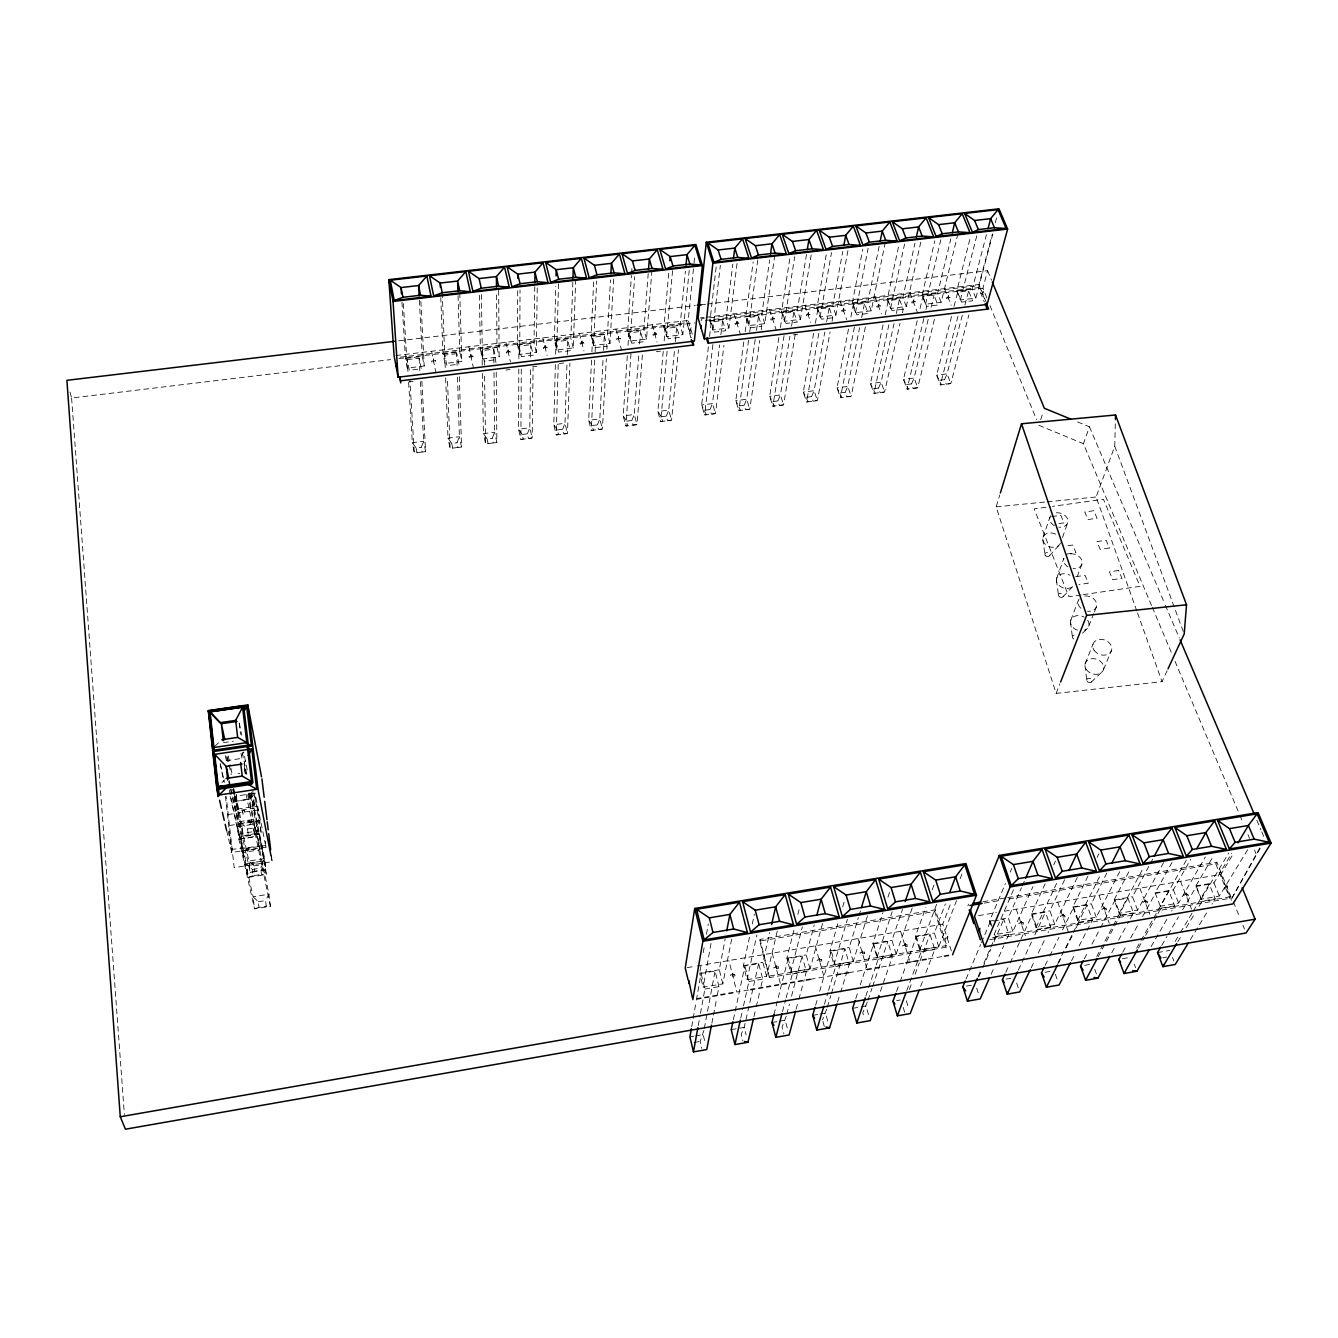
<?xml version="1.0" encoding="UTF-8"?>
<svg xmlns="http://www.w3.org/2000/svg" width="1338" height="1338" viewBox="0 0 1338 1338"><rect width="100%" height="100%" fill="white"/><g stroke="black" fill="none" stroke-linecap="round" stroke-linejoin="round"><path stroke-width="0.75" stroke-dasharray="5 3.75" d="M537.24 287.954L536.304 352.412L519.713 354.419L517.505 344.97L517.706 288.707M518.809 368.987L518.542 429.197L520.867 439.433L523.275 439.165L522.188 434.449L518.542 429.197L529.815 427.759L530.5 367.565M518.86 358.617L518.91 346.157L530.751 344.719L533.243 355.172L521.368 356.61L518.91 346.157M519.713 354.419L520.03 289.961M521.285 369.037L520.867 439.433L532.173 437.994L533.093 367.582M530.617 357.179L530.751 344.719M536.304 352.412L534.029 342.98L534.782 286.733M545.084 347.345L545.118 345.355L545.335 348.398M1136.798 610.931L1096.123 496.983L1114.755 446.256L1115.407 419.145M575.725 279.341L573.249 347.947L556.742 349.937L554.417 340.521L555.772 286.365M555.354 364.521L553.798 424.715L556.24 434.917L558.531 434.649L557.394 429.966L553.798 424.715L565.004 423.293L566.978 363.1M555.638 354.135L555.956 341.692L567.73 340.27L570.356 350.656L558.531 352.095L555.956 341.692M556.742 349.937L558.515 283.405M558.197 364.521L556.24 434.917L567.479 433.479L569.921 363.083M567.245 354.804L567.73 340.27M573.249 347.947L570.858 338.547L572.815 282.301M581.863 342.896L581.946 340.906L582.13 343.95M613.69 279.073L609.977 343.481L593.57 345.472L591.128 336.106L593.637 281.967M591.53 360.106L588.67 420.299L591.245 430.451L593.42 430.2L592.232 425.534L588.67 420.299L599.825 418.878L603.087 358.684M591.914 351.794L592.6 337.276L604.324 335.855L607.067 346.208L606.833 350.339M593.57 345.472L596.681 281.047M594.708 360.056L591.245 430.451L602.418 429.013L606.365 358.634M595.109 351.777L595.31 347.629L592.6 337.276M603.522 350.389L604.324 335.855M609.977 343.481L607.469 334.132L610.496 279.993M618.424 338.481L618.541 336.49L618.708 339.518M651.907 270.51L646.505 339.066L630.198 341.039L627.622 331.707L631.419 275.494M631.569 273.42L631.988 267.182M627.321 355.724L623.207 415.917L625.883 426.019L627.957 425.785L626.719 421.136L623.207 415.917L634.296 414.496L638.811 354.319M628.024 345.355L628.877 332.894L640.517 331.49L643.394 341.792L631.703 343.214L628.877 332.894M630.198 341.039L634.664 276.632M630.984 353.567L625.883 426.019L637.005 424.598L642.441 354.219M639.581 343.95L640.517 331.49M646.505 339.066L643.896 329.75L648.211 273.554M654.784 334.082L654.951 332.092L655.068 335.119M689.237 270.276L682.832 334.651L666.608 336.624L663.932 327.325L668.716 273.236M663.23 351.342L657.861 411.519L660.654 421.587L662.578 421.37L661.29 416.737L657.861 411.519L668.749 410.13L674.519 349.954M664.15 340.956L665.254 328.512L676.694 327.124L679.704 337.393L668.231 338.782L665.254 328.512M666.608 336.624L672.613 270.159M667.093 351.208L660.654 421.587L671.576 420.182L678.483 349.803M675.305 341.658L676.694 327.124M682.832 334.651L680.105 325.385L685.374 271.296M690.759 337.745L686.528 320.635L691.545 337.494M692.281 334.199L688.184 320.434L693.837 265.041M694.037 262.984L694.874 254.772M701.212 320.969L701.447 318.829L707.668 318.093M737.054 263.469L728.909 328.027L712.803 329.984L709.993 320.752L716.248 266.162M708.371 346.843L701.664 404.962L704.608 414.981L706.397 414.78L701.664 404.962L712.485 403.591L719.643 344.87M709.575 336.457L711.247 321.923L722.604 320.551L725.765 330.754L714.375 332.142L711.247 321.923M712.803 329.984L720.362 265.409M712.903 344.568L704.608 414.981L715.462 413.593L723.958 345.254M720.881 334.734L722.604 320.551M728.909 328.027L726.049 318.812L732.789 264.238M736.82 323.127L737.071 321.137L737.138 324.147M774.819 255.123L764.784 323.679L748.762 325.619L745.835 316.437L753.194 261.863M743.777 341.909L735.8 400.631L738.844 410.615L740.566 410.432L735.8 400.631L746.704 399.259L755.334 338.514M745.149 331.791L747.072 317.608L758.512 316.236L761.79 326.388L761.205 330.419M748.762 325.619L758.178 257.047M748.594 340.203L738.844 410.615L749.782 409.211L759.733 340.521M749.748 331.924L750.317 327.777L747.072 317.608M756.488 330.402L758.512 316.236M764.784 323.679L761.807 314.514L769.651 259.957M772.528 318.812L772.812 316.822L772.862 319.832M811.196 254.856L800.442 319.364L784.52 321.287L781.476 312.139L789.938 257.598M778.85 337.628L769.685 396.332L772.846 406.267L774.434 406.1L769.685 396.332L780.405 394.978L789.922 336.273M780.422 327.492L782.63 313.326L793.852 311.971L797.264 322.09L785.991 323.445L782.63 313.326M784.52 321.287L794.688 256.779M784.068 335.57L772.846 406.267L783.583 404.896L795.257 334.199M791.561 326.138L793.852 311.971M800.442 319.364L797.348 310.232L806.63 253.685M808.018 314.514L808.369 312.54L808.369 315.534M700.042 971.054L701.112 964.915M703.253 952.639L704.674 944.444M706.464 934.208L708.254 923.989M847.941 250.591L835.916 315.066L820.077 316.989L816.933 307.874L826.466 253.35M691.713 1026.681L692.8 1020.526M693.151 1018.486L696.028 1002.095M696.396 1000.055L701.062 973.428L715.094 971.037L718.974 986.641L717.001 996.777M813.621 333.363L803.302 392.084L806.563 401.969L808.085 401.801L803.302 392.084L814.089 390.713L824.777 332.008M815.394 323.244L817.886 309.078L829.192 307.723L832.704 317.775L831.968 321.822M820.077 316.989L831.534 252.497M818.839 333.296L806.563 401.969L817.384 400.58L830.095 331.924M731.652 939.159L722.821 983.865L703.152 987.243L711.164 942.621M698.252 1025.544L700.109 1015.408M700.476 1013.384L704.892 989.066L701.062 973.428M826.616 321.889L829.192 307.723M835.916 315.066L832.721 305.967L842.739 251.46M703.905 1030.494L700.142 1041.416L701.781 1048.306M704.29 1028.437L715.094 971.037M843.341 310.249L843.709 308.275L843.693 311.269M722.821 983.865L719.292 969.749L725.179 939.008M711.866 1023.169L713.054 1017.081M713.455 1015.04L716.616 998.817M885.321 242.312L871.189 310.801L855.434 312.707L852.172 303.626L862.793 249.136M848.509 329.098L837.036 387.803L840.415 397.637L841.819 397.503L837.036 387.803L847.757 386.431L859.598 327.743M850.884 316.955L853.259 304.813L864.499 303.458L868.145 313.477L856.855 314.848L853.259 304.813M855.434 312.707L868.161 248.232M854.447 326.974L840.415 397.637L851.169 396.265L865.653 325.602M861.639 317.624L864.499 303.458M871.189 310.801L867.877 301.736L879.367 245.239M732.455 974.633L732.756 973.094L732.839 976.205M878.447 306.017L878.865 304.027L878.815 307.021M777.294 931.114L766.59 976.339L747.056 979.7L743.426 965.635L749.765 935.931M752.291 924.056L754.398 914.155M920.812 242.111L906.261 306.553L890.59 308.442L887.228 299.411L898.902 244.938M733.358 1019.707L744.881 965.936L758.646 963.594L762.727 979.098L760.419 988.966M883.047 324.883L870.436 383.571L873.915 393.372L875.219 393.238L870.436 383.571L881.106 382.216L894.068 323.528M885.221 314.764L888.265 300.598L899.437 299.244L903.2 309.229L902.297 313.276M890.59 308.442L904.588 244.001M888.9 324.733L873.915 393.372L884.619 392.001L900.022 323.361M747.056 979.7L756.873 934.911M896.309 313.41L899.437 299.244M740.784 1018.118L743.042 1007.932M743.493 1005.908L748.895 981.49L744.881 965.936M906.261 306.553L902.849 297.521L914.991 243.064M759.75 941.066L760.118 939.393L935.362 909.773L946.769 945.531L946.117 947.204L769.4 977.61L759.75 941.066L934.727 911.479L935.362 909.773M758.646 963.594L744.196 1027.383L741.202 1034.19L742.941 1041.031M913.369 301.786L913.821 299.812L913.754 302.806M766.59 976.339L762.894 962.306L769.735 932.553M957.924 233.899L941.149 302.321L925.562 304.211L922.099 295.213L934.81 240.773M753.963 1016.596L755.803 1008.701M756.254 1006.728L759.951 990.94M917.216 320.702L903.485 379.373L907.064 389.141L908.285 389.024L903.485 379.373L914.105 378.018L928.187 319.364M920.059 308.56L922.902 296.417L934.024 295.079L937.888 305.014L926.732 306.369L925.779 310.416M925.562 304.211L940.815 239.803M923.856 318.494L907.064 389.141L917.717 387.769L934.944 317.139M769.4 977.61L760.118 939.393M931.114 307.222L934.024 295.079M941.149 302.321L937.637 293.34L950.816 238.9M775.973 967.173L776.341 965.635L776.391 968.745M948.107 297.588L948.592 295.614L948.491 298.591M822.536 923.488L810.059 968.863L790.658 972.191L786.861 958.209L794.354 928.405M797.849 914.506L799.355 908.552M773.983 1014.505L788.115 958.56L802.131 956.152L806.379 971.589L803.686 981.49M992.863 233.749L975.837 298.123L960.35 299.996L956.77 291.032L970.518 236.625M951.519 316.504L936.667 375.158L940.346 384.892L941.434 384.792L936.667 375.158L947.087 373.837L962.29 315.183M954.078 306.385L957.657 292.236L968.595 290.915L972.575 300.816L961.604 302.137L957.657 292.236M960.35 299.996L976.824 235.605M957.975 316.27L940.346 384.892L950.816 383.554L968.863 314.948M790.658 972.191L802.348 926.9M964.915 305.081L968.595 290.915M782.529 1011.612L785.623 999.737M786.142 997.763L790.256 981.925M790.758 979.951L792.313 974.014L788.115 958.56M975.837 298.123L972.224 289.175L986.424 234.769M986.457 302.773L978.998 284.476L992.16 234.685M995.305 222.744L996.894 216.756M786.242 1016.178L782.094 1026.982L783.884 1033.806M786.777 1014.187L789.42 1004.169M791.544 996.174L802.131 956.152M986.859 297.922L982.912 288.272L987.611 270.694L707.668 304.027M810.059 968.863L806.195 954.897L814.206 925.06M796.127 1009.237L798.284 1001.309M798.819 999.319L803.151 983.48M819.207 959.764L819.642 958.225L819.642 961.32M867.476 915.928L853.243 961.437L833.959 964.748L830.012 950.833L838.642 920.945M842.672 906.997L844.395 901.026M815.611 1005.323L817.351 999.302M819.676 991.291L831.316 951.167L844.897 948.859L849.329 964.196L840.699 992.027M833.959 964.748L847.422 919.306M824.442 1004.286L827.988 992.361M828.59 990.371L835.681 966.538L831.316 951.167M826.683 1009.203L822.485 1019.874M827.269 1007.263L830.798 995.572M831.383 993.632L844.897 948.859M853.243 961.437L849.212 947.555L858.36 917.634M858.963 915.627L860.786 909.639M1167.154 670.656L1162.053 681.661L1056.15 693.402L996.141 506.851L999.77 494.993M837.605 1001.978L840.08 994.017M862.157 952.405L862.642 950.866L862.609 953.961M1040.696 419.63L1043.138 412.071M912.215 908.05L896.125 954.061L876.992 957.356L872.878 943.507L882.929 912.633M887.947 897.196L889.837 891.409M855.802 998.583L857.708 992.729M860.25 984.919L873.63 943.942L887.796 941.517L892.396 956.787L879.635 993.549M876.992 957.356L892.178 911.763M865.87 995.957L875.587 966.973M876.223 965.033L878.163 959.229L873.63 943.942M867.308 1002.078L862.776 1012.782L864.231 1017.833M867.961 1000.138L871.941 988.414M872.593 986.457L877.879 970.819M878.548 968.879L887.796 941.517M896.125 954.061L891.944 940.263L902.514 909.338M1043.055 537.291L1049.945 517.154M904.806 945.096L905.358 943.541L905.274 946.635M1151.516 605.462L1083.429 443.714L1089.45 426.805L1076.287 421.403M1062.489 537.458L1067.674 522.84M1056.736 578.183L1063.894 558.314A9.45 7.242 17.5 0 0 1068.36 567.128M956.536 900.591L938.741 946.735L919.724 949.997L915.443 936.249L925.946 907.214M932.235 889.787L934.325 883.983M896.544 991.458L899.387 983.631M900.106 981.674L905.776 966.003M906.478 964.046L916.413 936.633L929.977 934.309L934.76 949.495L925.829 972.793M919.724 949.997L936.751 903.919M906.729 990.622L918.253 959.597M918.972 957.657L921.146 951.836L916.413 936.633M909.372 989.484L912.215 981.875M915.058 974.265L919.323 962.858M920.026 960.952L929.977 934.309M1077.174 576.762L1081.89 564.134M938.741 946.735L934.392 933.004L945.364 903.936M951.351 950.9L942.788 924.14L950.749 903.301M960.149 878.681L962.323 872.995M1070.785 620.213L1078.244 600.628M920.628 986.39L922.852 980.553M421.871 381.196L425.635 451.592L422.206 452.06L421.286 447.293L423.628 441.239L420.366 381.029M1056.15 693.402L1059.88 683.885M496.231 372.098L496.866 442.493L493.254 442.995L492.233 438.262L494.608 432.224L493.99 372.031M459.335 376.614L461.526 447.009L457.964 447.494L456.994 442.761L459.386 436.706L457.462 376.496M1088.781 626.151L1093.698 613.707M1094.4 611.934L1096.508 606.616M967.909 905.859L968.578 904.154M527.373 433.796L529.815 427.759L532.173 437.994L528.46 438.496L527.373 433.796L522.188 434.449M1085.235 663.447L1092.995 644.18M562.545 429.314L565.004 423.293L567.479 433.479L563.683 433.997L562.545 429.314L557.394 429.966M597.367 424.882L599.825 418.878L602.418 429.013L598.554 429.548L597.367 424.882L592.232 425.534M666.307 416.101L668.749 410.13L671.576 420.182L667.595 420.734L666.307 416.101L661.29 416.737M631.82 420.483L634.296 414.496L637.005 424.598L633.058 425.133L631.82 420.483L626.719 421.136M710.026 409.545L712.485 403.591L715.462 413.593L711.381 414.144L710.026 409.545L705.042 410.181M1103.515 669.518L1111.543 650.301M777.896 400.915L780.405 394.978L783.583 404.896L779.368 405.464L777.896 400.915L772.979 401.534M990.822 925.06L989.535 921.163L1005.44 883.448M1010.207 872.142L1011.796 868.362M744.179 405.197L746.704 399.259L749.782 409.211L745.601 409.779L744.179 405.197L739.161 405.832M966.053 979.048L980.637 944.561M981.456 942.654L990.371 921.564L1003.784 919.29L1008.852 934.309L1004.637 943.808M811.547 396.633L814.089 390.713L817.384 400.58L813.052 401.166L811.547 396.633L806.58 397.252M1013.435 889.887L994.067 934.777L1012.883 931.549L1032.953 886.592M845.198 392.335L847.757 386.431L851.169 396.265L846.77 396.868L845.198 392.335L840.264 392.971M978.128 976.506L980.587 970.803M983.882 963.209L995.388 936.633L993.515 930.98M978.73 977.041L981.958 969.598M982.761 967.725L990.839 949.094M994.084 941.634L1003.784 919.29M878.531 388.104L881.106 382.216L884.619 392.001L880.136 392.603L878.531 388.104L873.614 388.722M944.528 379.708L947.087 373.837L950.816 383.554L946.234 384.173L944.528 379.708L939.728 380.31M1012.883 931.549L1008.267 917.968L1021.463 887.763M1022.299 885.873L1024.774 880.203M911.513 383.906L914.105 378.018L917.717 387.769L913.168 388.388L911.513 383.906L906.629 384.524M991.14 974.231L994.519 966.621M995.355 964.715L1003.801 945.715M1020.927 922.785L1021.63 921.213L1021.446 924.29M1077.291 877.41L1054.712 924.374L1036.03 927.569L1031.33 914.021L1045.129 883.782M1053.759 864.866L1055.481 861.087M1005.825 972.308L1009.237 964.832M1010.09 962.975L1032.267 914.423L1045.43 912.182L1050.681 927.117L1048.022 932.686M1036.03 927.569L1057.873 880.672M1018.335 970.117L1031.447 942.086M1034.859 934.944L1045.43 912.182M1054.712 924.374L1049.945 910.844L1064.613 879.702M1031.18 967.876L1034.726 960.467M1038.271 953.057L1044.476 940.096M1062.539 915.66L1063.309 914.071L1063.074 917.166M1119.722 871.657L1096.274 917.232L1077.726 920.41L1072.875 906.947L1088.129 875.754M1097.11 857.407L1098.916 853.728M1045.145 965.434L1048.808 957.941M1049.728 956.068L1058.91 937.336M1062.589 929.843L1073.594 907.365L1087.008 905.073L1092.427 919.942L1079.097 945.966M1077.726 920.41L1100.455 874.901M1057.789 963.41L1072.407 934.242M1073.31 932.419L1087.008 905.073M1058.492 963.092L1062.221 955.667M1065.934 948.241L1072.457 935.262M1076.17 927.836L1078.963 922.267L1073.594 907.365M1096.274 917.232L1091.356 903.786L1107.095 872.56M1071.487 960.835L1075.284 953.392M1103.883 908.586L1104.703 906.997L1104.435 910.074M245.74 760.452L244.001 763.764L246.075 773.966M1163.575 862.609L1137.568 910.141L1119.137 913.302L1114.136 899.905L1129.506 870.469M1084.349 958.761L1088.179 951.452M1091.992 944.143L1099.635 929.542M1100.589 927.719L1114.922 900.323L1127.901 898.099L1133.487 912.884L1127.549 923.755M259.204 834.143L266.262 874.534L261.462 874.433L260.709 868.094L264.589 860.769L259.204 834.143L240.572 837.003L242.178 851.001L247.965 877.41L266.262 874.534L264.589 860.769L246.359 863.612L240.572 837.003M254.32 824.108L255.826 836.685L270.427 906.311L266.262 906.144L265.593 900.574L268.955 894.219L254.32 824.108L237.478 826.7L238.917 839.294L254.521 908.87L270.427 906.311L268.955 894.219L253.099 896.744L237.478 826.7M1119.137 913.302L1143.438 867.66M1096.708 956.603L1112.313 927.351M1113.283 925.528L1127.901 898.099M1098.18 956.77L1120.441 915.125L1114.922 900.323M1137.568 910.141L1132.5 896.761L1149.309 865.452M1150.295 863.612L1153.256 858.093M250.591 793.016L266.011 869.951L250.256 872.443L234.585 801.479L233.23 789.604L248.918 861.003L264.623 858.544L266.011 869.951L261.913 869.984L261.278 864.733L264.623 858.544L251.143 793.217M254.27 793.35L261.245 833.306L256.562 833.507L255.842 827.62L259.689 820.529L254.27 793.35L235.873 796.11L237.361 809.105L243.182 836.083L261.245 833.306L259.689 820.529L241.693 823.271L235.873 796.11M1111.761 952.756L1114.721 947.321M1118.668 940.079L1126.563 925.578M1260.145 848.376L1231.88 898.183L1239.774 917.5M1231.88 898.183L1260.062 847.456M1144.96 901.544L1145.83 899.956L1145.529 903.05M1157.989 913.586L1161.066 908.151L1155.129 892.898L1172.958 860.735M1122.766 952.221L1126.713 945.096M1130.677 937.971L1138.571 923.705M1142.535 916.58L1155.38 893.416L1168.944 891.091L1174.68 905.809L1171.62 911.111M1186.338 860.117L1160.28 906.227L1178.577 903.083L1205.337 856.922M1136.664 948.19L1152.804 919.641M1153.808 917.851L1168.944 891.091M1138.421 948.09L1144.609 937.202M1145.629 935.379L1156.952 915.409M1155.129 892.898L1173.376 889.787L1190.653 859.381M1151.182 946.484L1167.522 918.186M1185.752 894.57L1186.689 892.981L1186.338 896.059M1247.618 849.797L1219.336 896.092L1201.139 899.22L1195.854 885.957L1213.7 855.5M1161.735 945.414L1166.97 936.466M1168.024 934.677L1178.51 916.814M1182.708 909.656L1196.323 886.425L1209.301 884.201L1215.205 898.835L1211.96 904.154M1008.885 898.935L1215.824 863.93L1216.844 862.207L1230.91 896.677L1229.856 898.367L989.852 939.677M1175.165 941.45L1179.43 934.309M1180.501 932.519L1192.242 912.834M1193.295 911.044L1209.301 884.201M1201.139 899.22L1228.752 852.975M1177.758 941.835L1182.006 934.744M1186.254 927.669L1194.75 913.486M1198.982 906.395L1202.176 901.076L1215.205 898.835M1195.854 885.957L1213.984 882.863L1231.713 853.31M1004.336 911.245L1220.908 874.416L1233.653 853.209M1190.352 939.644L1207.645 911.262M1049.51 555.788L1059.663 544.566M1063.158 596.631L1073.594 585.643A9.333 7.192 17.8 0 1 1061.134 586.947A9.333 7.192 17.8 0 1 1057.605 576.544A9.333 7.192 17.8 0 1 1070.049 575.223M1082.542 633.225L1087.911 627.873M221.991 782.546L224.767 779.837M214.916 746.253L220.402 741.035M1091.223 682.129L1101.174 672.746M258.953 907.315L254.521 908.87L253.099 896.744L258.301 901.728L258.953 907.315L266.262 906.144M253.066 875.738L247.965 877.41L246.359 863.612L252.33 869.399L253.066 875.738L261.462 874.433M254.672 871.122L250.256 872.443L248.918 861.003L254.053 865.87L254.672 871.122L261.913 869.984M248.266 834.778L243.182 836.083L241.693 823.271L247.563 828.891L248.266 834.778L256.562 833.507M226.59 830.38L231.725 852.507L265.994 847.171L265.259 841.217M966.437 986.089L971.873 985.136M1005.959 979.148L1011.294 978.212M1045.095 972.291L1050.514 971.338M1084.633 965.35L1092.812 963.912M1122.465 958.71L1129.807 957.423M1157.537 952.556L1169.83 950.398M689.923 1036.917L693.703 1036.248M695.593 1035.913L703.136 1034.592L705.394 1043.941M731.217 1029.658L744.196 1027.383L746.069 1034.826M771.959 1022.5L777.629 1021.513M779.519 1021.178L785.189 1020.175L787.63 1029.44M812.701 1015.341L818.187 1014.388M820.027 1014.07L825.513 1013.1L828.071 1022.299M852.607 1008.334L865.987 1005.992L868.646 1015.141M896.661 1000.607L900.323 999.954M1162.839 957.707L1166.602 957.055M694.054 1042.486L700.142 1041.416M748.778 989.953L736.853 992.027L728.876 960.55M810.209 979.349L836.35 974.833M840.465 974.114L844.562 973.412M848.677 972.709L867.158 969.515M881.441 967.04L905.943 962.808M910.024 962.106L914.071 961.403M928.254 958.945L942.454 956.503M995.388 936.633L1008.852 934.309M1050.681 927.117L1037.468 929.392L1032.267 914.423M1078.963 922.267L1092.427 919.942M1120.441 915.125L1133.487 912.884M1161.066 908.151L1174.68 905.809M769.802 975.971L946.769 945.531M992.629 937.654L1230.91 896.677M704.892 989.066L718.974 986.641M748.895 981.49L762.727 979.098M792.313 974.014L806.379 971.589M835.681 966.538L849.329 964.196M878.163 959.229L892.396 956.787M921.146 951.836L934.76 949.495M978.496 915.627L996.392 912.583M687.197 967.642L695.141 966.287M697.115 965.952L942.788 924.14M989.535 921.163L993.281 920.527M1000.774 919.239L1008.267 917.968M1031.33 914.021L1049.945 910.844M1072.875 906.947L1091.356 903.786M1114.136 899.905L1132.5 896.761M719.292 969.749L699.69 973.094L703.152 987.243M743.426 965.635L762.894 962.306M786.861 958.209L806.195 954.897M830.012 950.833L849.212 947.555M872.878 943.507L891.944 940.263M915.443 936.249L934.392 933.004M982.945 901.728L1005.507 897.915M1007.564 897.564L1216.844 862.207M984.3 903.1L1000.69 900.323M258.301 901.728L265.593 900.574M265.994 847.171L265.66 845.549L246.794 848.426L247.179 850.148M271.413 855.701L272.166 861.689L234.183 867.609L226.239 796.746M254.053 865.87L261.278 864.733M252.33 869.399L260.709 868.094M230.203 796.578L239.636 838.842L254.939 836.467L252.915 819.575L247.396 793.166M238.917 839.294L255.826 836.685M242.178 851.001L260.893 848.108M229.283 789.905L242.947 852.44L259.907 849.814L257.632 831.032L249.788 792.297M227.493 814.641L259.488 809.741M230.487 789.437L237.696 821.917L252.915 819.575M250.122 822.335L249.721 820.462L247.848 820.746L248.232 822.619M229.45 825.496L261.345 820.629M247.563 828.891L255.842 827.62M232.829 796.946L240.773 833.607L257.632 831.032M232.695 789.32L235.321 801.228L250.457 798.92L249.704 792.732M234.585 801.479L251.293 798.937M237.361 809.105L255.842 806.296M235.12 796.628L238.131 810.627L254.872 808.085L252.665 789.771M226.172 760.737L240.171 758.646L243.65 751.956L247.63 772.076M238.08 773.615L239.753 773.364M1081.087 594.942L1068.895 596.715L1034.19 508.875L1050.497 506.634M1083.128 594.641L1140.026 586.345L1103.465 499.291L1052.521 506.349M223.513 742.657L233.33 741.219M1075.719 576.661L1085.051 575.323L1088.246 583.217L1078.88 584.572M1066.687 554.083L1075.953 552.761L1072.842 545.018L1065.433 546.055M1051.685 516.585L1060.85 515.297L1063.911 522.89L1054.729 524.178M408.625 382.467L412.321 442.677L416.085 447.962L421.286 447.293M445.638 377.935L447.996 438.145L451.742 443.413L456.994 442.761M482.382 373.436L483.419 433.646L487.082 438.914L492.233 438.262M408.976 381.899L413.108 381.397M505.898 370.057L510.029 369.539M532.708 366.779L536.822 366.261M559.501 363.501L563.633 362.983M656.423 351.643L660.554 351.141M793.434 334.885L797.565 334.383M700.109 317.959L704.089 317.491M706.079 317.24L978.998 284.476M395.797 355.557L688.184 320.434M709.725 317.842L979.031 285.479L984.919 299.946M400.095 357.196L686.327 322.759M705.343 320.468L978.463 287.603L984.35 302.053M709.993 320.752L726.049 318.812M745.835 316.437L761.807 314.514M781.476 312.139L797.348 310.232M816.933 307.874L832.721 305.967M852.172 303.626L867.877 301.736M887.228 299.411L902.849 297.521M922.099 295.213L937.637 293.34M956.77 291.032L972.224 289.175M70.028 392.118L71.6 398.005L390.562 359.604M398.841 358.601L695.024 322.926M709.525 321.187L982.912 288.272M405.481 358.467L422.306 356.443L424.213 366.01L407.337 368.05L405.481 358.467L401.969 302.154M443.029 353.951L459.754 351.927L461.794 361.444L445.002 363.484L443.029 353.951L440.771 297.638M498.673 290.363L499.141 356.928L482.466 358.935L480.375 349.452L497 347.445L496.549 293.256M517.505 344.97L534.029 342.98M554.417 340.521L570.858 338.547M591.128 336.106L607.469 334.132M627.622 331.707L643.896 329.75M663.932 327.325L680.105 325.385M407.22 359.621L419.129 358.183L421.219 368.77L409.277 370.225L407.22 359.621L407.99 372.081M456.726 353.65L444.751 355.088L446.942 365.642L458.951 364.187L456.726 353.65L457.195 368.184M482.249 365.14L481.998 350.606L493.755 349.185L496.147 363.819M980.921 293.624L982.644 293.423L983.179 291.433L983.045 294.427L981.323 294.628M750.317 327.777L761.79 326.388M832.704 317.775L821.365 319.163L817.886 309.078M903.2 309.229L891.978 310.6L888.265 300.598M484.373 365.241L484.306 361.109L496.114 359.671M595.31 347.629L607.067 346.208M398.691 340.822L695.225 305.516M701.447 304.78L705.594 304.278M996.141 506.851L1045.112 502.018M1047.152 501.817L1096.123 496.983M1038.857 425.3L1083.429 443.714M1089.45 426.805L1164.578 603.371M1165.381 605.294L1179.28 637.925M1256.85 820.244L1260.931 829.844M1261.751 831.768L1264.209 837.521M1152.336 607.385L1171.787 653.596M1175.032 661.307L1239.055 813.42M1239.874 815.344L1243.119 823.054M1247.969 834.594L1249.592 838.458M1254.459 849.998L1256.081 853.861M987.611 270.694L991.542 280.261M990.003 305.633L1036.498 419.513M1242.918 925.244L1244.491 929.107M1220.908 874.416L1231.428 900.223M1215.824 863.93L1229.856 898.367M1213.984 882.863L1219.336 896.092M1196.323 886.425L1202.176 901.076M1180.501 881.29L1191.489 909.087M944.561 288.607L951.151 305.315M1173.376 889.787L1178.577 903.083M922.902 296.417L926.732 306.369M1172.523 957.439L1173.878 960.952M1139.859 888.198L1149.81 914.272M909.94 292.771L917.6 312.908M1134.256 964.18L1135.577 967.709M1114.755 446.256L1184.197 633.978M1098.933 895.155L1109.302 923.253M875.119 296.952L881.307 313.794M1094.735 969.247L1096.658 974.582M1137.501 612.904L1162.053 681.661M1057.739 902.163L1068.46 932.302M840.113 301.15L846.703 319.765M1055.381 974.265L1057.873 981.406M1016.261 909.204L1025.36 935.714M804.907 305.382L810.711 322.358M1016.646 982.978L1018.452 988.364M990.371 921.564L992.88 929.107M769.517 309.63L776.224 330.118M976.656 988.113L978.413 993.515M934.727 911.479L946.117 947.204M733.91 313.895L740.399 334.483M900.574 931.315L909.422 960.166M906.361 1000.824L908.569 1008.099M903.217 1007.43L904.722 1012.448M858.076 938.557L866.589 967.558M652.141 324.766L657.058 342.076M815.31 945.832L824.024 976.957M822.954 1021.563L824.359 1026.647M615.881 329.115L621.534 350.004M772.227 953.174L780.589 984.467M579.438 333.497L583.937 350.957M542.793 337.895L547.058 355.44M228.146 831.132L232.36 849.346L265.66 845.549L254.956 792.832M505.931 342.327L510.38 361.728M497 347.445L499.141 356.928M220.151 763.463L223.814 781.726M481.998 350.606L484.306 361.109M228.681 781.325L230.036 787.413M220.436 764.45L224.416 782.429M227.293 756.689L231.24 774.685M225.269 755.602L227.025 763.53M248.517 848.158L248.885 849.831M229.3 780.656L230.621 786.777M231.056 788.801L232.394 794.923M468.852 346.793L473.451 368.034M487.082 438.914L488.102 443.647L485.627 443.932L483.419 433.646L494.608 432.224L496.866 442.493L485.627 443.932L484.507 373.536M242.763 812.3L242.395 810.594L244.235 810.176L244.67 813.905L242.981 814.173L242.546 810.427M244.085 810.326L244.453 812.032M228.263 755.97L230.42 766.055M230.838 768.062L232.143 774.117M226.523 756.656L228.681 766.657M233.397 788.634L234.685 794.638M252.815 862.809L253.2 864.649L252.949 862.525L254.839 862.224L255.09 864.348L254.705 862.525M246.041 794.187L254.939 836.467M242.278 752.408L246.828 774.401M240.957 753.277L242.613 761.205M244.269 769.149L245.506 775.103M249.219 792.966L250.457 798.92M451.742 443.413L452.712 448.163L450.086 448.464L447.996 438.145L459.386 436.706L461.526 447.009L450.086 448.464L447.41 378.069M433.646 359.905L433.428 358.835L433.729 361.896M431.572 351.258L435.904 372.616M248.366 793.283L259.907 849.814M251.661 792.079L254.872 808.085M239.351 723.172L241.777 735.281M270.962 855.601L272.166 861.689M416.085 447.962L416.988 452.729L414.295 453.047L412.321 442.677L423.628 441.239L425.635 451.592L414.295 453.047L409.896 380.577M1042.77 539.114L1044.878 554.283M1056.435 580.056L1058.458 595.092M1070.5 622.137L1072.407 637.005M1084.951 665.421L1086.774 680.122M239.168 723.055L240.522 734.395M244.235 765.704L245.155 773.481M249.872 820.261L250.357 824.409L248.483 824.693L247.998 820.545M236.257 794.304L238.131 810.627M240.773 833.607L242.947 852.44M233.899 788.818L234.602 795.023M234.852 797.08L235.321 801.228M237.696 821.917L239.636 838.842M225.42 796.127L231.725 852.507M71.6 398.005L124.384 1114.621M403.357 303.525L407.337 368.05M419.129 358.183L419.798 370.643M419.346 300.13L422.306 356.443M420.885 301.485L424.213 366.01M442.226 292.738L445.236 367.549M458.048 295.631L459.754 351.927M459.77 292.788L461.794 361.444M471.143 357.38L470.876 354.319L470.926 356.309M481.362 294.46L482.466 358.935M479.389 295.246L480.375 349.452M493.755 349.185L493.906 363.719M508.106 351.81L508.106 349.82L508.356 352.864M1060.532 542.944A9.182 7.025 16.7 0 1 1048.808 546.506A9.182 7.025 16.7 0 1 1043.573 536.204A9.182 7.025 16.7 0 1 1056.234 534.431M1056.351 512.805A9.299 7.058 16.5 0 1 1067.858 520.081A9.299 7.058 16.5 0 1 1058.91 527.205M1054.311 525.734A9.299 7.058 16.5 0 1 1050.848 515.531M1070.367 553.832A9.45 7.242 17.5 0 1 1082.074 561.308A9.45 7.242 17.5 0 1 1073.026 568.65M1087.727 620.297A9.483 7.392 18.9 0 1 1084.566 630.265M1077.525 630.231A9.483 7.392 18.9 0 1 1071.136 619.343A9.483 7.392 18.9 0 1 1084.282 617.169M1073.728 638.962A2.609 2.04 19.1 0 1 1072.742 636.002A2.609 2.04 19.1 0 1 1076.204 635.634M1084.767 596.012A9.617 7.443 18.7 0 1 1096.675 603.689A9.617 7.443 18.7 0 1 1087.543 611.249M1080.836 608.272A9.617 7.443 18.7 0 1 1079.147 598.906M691.144 327.726L689.438 330.954L691.244 330.737L691.144 327.726M947.789 936.282L947.17 937.838L945.063 938.206L945.548 939.728L947.672 939.376L947.789 936.282M1227.264 886.024L1224.27 887.98L1224.872 889.452L1226.896 889.101L1227.264 886.024M1023.001 922.434L1018.837 923.136L1019.355 924.658L1023.537 923.939L1023.001 922.434M1064.613 915.309L1060.465 916.012L1061.001 917.517L1065.148 916.814L1064.613 915.309M1105.941 908.234L1101.826 908.937L1102.378 910.442L1106.493 909.723L1105.941 908.234M1147.001 901.21L1142.903 901.896L1143.472 903.401L1147.569 902.698L1147.001 901.21M1187.793 894.219L1183.729 894.921L1184.297 896.393L1188.378 895.707L1187.793 894.219M734.629 974.265L730.264 975.017L730.665 976.589L735.03 975.837L734.629 974.265M778.147 966.805L773.799 967.558L774.217 969.113L778.565 968.378L778.147 966.805M821.365 959.396L817.05 960.149L817.485 961.704L821.8 960.952L821.365 959.396M864.281 952.054L860.016 952.773L860.468 954.329L864.749 953.593L864.281 952.054M906.93 944.745L902.682 945.464L903.15 947.003L907.398 946.284L906.93 944.745M248.651 847.924L246.945 848.192L247.396 852.005L249.102 851.737L248.651 847.924M1118.685 570.473L1109.403 571.811L1112.647 579.689L1121.946 578.334L1118.685 570.473M1109.369 547.995L1100.137 549.316L1096.959 541.589L1106.158 540.284L1109.369 547.995M1093.882 510.698L1084.767 511.969L1087.878 519.545L1097.026 518.258L1093.882 510.698M738.609 322.91L735.03 323.344L735.348 324.365L738.927 323.93L738.609 322.91M774.301 318.595L770.738 319.029L771.073 320.05L774.635 319.615L774.301 318.595M809.791 314.313L806.262 314.731L806.597 315.751L810.142 315.333L809.791 314.313M845.098 310.048L841.569 310.466L841.937 311.486L845.449 311.052L845.098 310.048M880.203 305.8L876.691 306.218L877.076 307.238L880.571 306.803L880.203 305.8M915.108 301.585L911.63 302.003L912.014 303.007L915.493 302.589L915.108 301.585M949.829 297.387L946.367 297.805L946.769 298.809L950.231 298.391L949.829 297.387M435.385 360.608L431.639 361.059L431.856 362.13L435.603 361.678L435.385 360.608M472.782 356.092L469.053 356.544L469.287 357.597L473.016 357.146L472.782 356.092M509.962 351.593L506.249 352.045L506.5 353.098L510.213 352.647L509.962 351.593M546.924 347.127L543.245 347.562L543.496 348.616L547.192 348.164L546.924 347.127M583.686 342.679L580.023 343.113L580.291 344.167L583.953 343.715L583.686 342.679M620.247 338.263L616.601 338.698L616.885 339.735L620.531 339.3L620.247 338.263M656.59 333.864L652.961 334.299L653.262 335.336L656.891 334.901L656.59 333.864M1045.614 555.772A2.525 1.94 16.8 0 0 1049.745 555.354A2.525 1.94 16.8 0 0 1046.684 552.594A2.525 1.94 16.8 0 0 1045.614 555.772M1059.211 596.597A2.559 1.99 17.9 0 0 1063.409 596.163A2.559 1.99 17.9 0 0 1060.281 593.336A2.559 1.99 17.9 0 0 1059.211 596.597M1087.142 681.226A2.643 2.091 20.4 0 0 1091.607 681.728A2.643 2.091 20.4 0 0 1089.299 678.266A2.643 2.091 20.4 0 0 1087.142 681.226M1086.322 669.485A9.634 7.576 20.2 0 0 1102.629 671.291A9.634 7.576 20.2 0 0 1094.15 658.714A9.634 7.576 20.2 0 0 1086.322 669.485M1094.116 650.268A9.767 7.627 20 0 0 1110.657 652.091A9.767 7.627 20 0 0 1102.027 639.413A9.767 7.627 20 0 0 1094.116 650.268"/><path stroke-width="1.5" d="M517.739 278.287L517.756 274.123L507.169 266.847L511.919 286.884L548.062 282.703L543.061 262.733L507.169 266.847M534.832 282.552L534.983 272.132L543.061 262.733M1115.407 419.145L1115.507 414.981L1021.513 423.778L1000.372 493.003M556.039 275.946L556.19 269.691L545.653 262.432L550.671 282.385L586.613 278.22L581.344 258.351L545.653 262.432M572.948 278.137L573.316 267.734L581.344 258.351M610.847 273.755L611.433 263.335L619.41 254.003L624.93 273.772L589.222 277.919L583.937 258.067L619.41 254.003M648.529 269.39L649.331 258.987L657.242 249.671L663.029 269.356L627.522 273.487L621.986 253.702L657.242 249.671M1115.507 414.981L1186.522 604.776L1184.197 633.978L1168.007 668.833M669.82 260.743L670.187 256.578L659.801 249.386L694.874 245.372L700.911 264.974L665.605 269.055L659.801 249.386M685.993 265.058L686.996 254.655L694.874 245.372M702.417 265.543L694.338 341.123L398.139 377.216L394.091 355.774L388.84 279.642L695.927 244.519L702.417 265.543L393.038 301.435L388.84 279.642M706.297 242.245L698.118 318.193L704.357 338.865L987.126 304.445L1007.631 229.049L999.001 208.795L706.297 242.245L712.87 263.235L704.357 338.865M700.911 327.459L701.129 325.469L701.229 328.496M733.542 258.167L734.796 248.065L742.59 238.833L748.962 258.301L713.923 262.365L707.785 242.814L742.59 238.833M770.521 253.902L771.976 243.784L779.72 234.585L786.343 253.969L751.504 258.017L745.115 238.532L779.72 234.585M952.589 954.747L976.472 895.222L965.936 863.528L694.74 908.469L685.223 967.976L688.133 980.118M807.282 249.637L808.938 239.535L816.632 230.353L823.489 249.671L788.851 253.685L782.228 234.301L816.632 230.353M689.003 983.731L688.869 980.62L692.348 997.646M692.833 999.637L702.868 941.283L694.74 908.469M691.361 1028.721L689.923 1036.917L693.469 1051.902L706.748 1049.544L711.481 1025.192M693.469 1051.902L697.884 1027.567M843.843 245.406L845.7 235.321L853.343 226.172L860.434 245.389L825.998 249.37L819.124 230.069L853.343 226.172M726.751 930.813L729.896 914.406L739.479 902.197L747.424 932.619L704.156 939.895L696.58 909.305L739.479 902.197M880.187 241.208L882.244 231.106L889.837 221.991L897.179 241.124L862.943 245.088L855.818 225.888L889.837 221.991M732.923 1021.697L731.217 1029.658L734.93 1044.56L747.959 1042.269L753.495 1018.569M734.93 1044.56L740.332 1020.141M916.329 237.027L918.587 226.942L926.113 217.843L933.69 236.893L899.654 240.84L892.295 221.707L926.113 217.843M771.574 924.625L775.672 906.779L785.172 894.62L793.518 924.859L750.551 932.084L742.59 901.678L785.172 894.62M952.271 232.862L954.713 222.777L962.206 213.712L970.017 232.678L936.165 236.609L928.572 217.559L962.206 213.712M1163.424 964.514L1162.906 966.655L1175.232 964.481L1188.194 943.19M795.592 1011.21L789.102 1034.976L775.839 1037.335L771.959 1022.5L773.983 1014.505M775.839 1037.335L782.011 1013.585M988.013 228.731L990.638 218.646L998.064 209.614L1006.109 228.497L972.458 232.394L964.631 213.444L998.064 209.614M816.866 915.125L821.131 899.203L830.564 887.094L839.261 917.166L796.628 924.341L788.266 894.102L830.564 887.094M837.003 1003.968L829.593 1027.818L816.732 1030.093L812.701 1015.341L815.026 1007.33M816.732 1030.093L823.84 1006.26M861.404 907.649L866.271 891.693L875.621 879.618L884.702 909.522L842.355 916.647L833.624 886.592L875.621 879.618M855.166 1000.54L852.607 1008.334L856.805 1023.018L870.235 1020.643L878.966 995.489M856.805 1023.018L865.218 997.88M905.157 901.611L911.094 884.217L920.36 872.209L929.81 901.929L887.763 909.004L878.665 879.116L920.36 872.209M919.139 990.271L910.208 1013.568L897.363 1015.843L892.998 1001.242L895.841 993.415M897.363 1015.843L906.01 992.562M949.746 892.312L955.6 876.791L964.782 864.833L974.599 894.386L932.854 901.411L923.371 871.707L964.782 864.833M1060.616 681.979L1086.657 615.38L1021.513 423.778M999.302 855.417L974.532 916.313L984.584 946.786L1232.934 903.919L1271.1 843.074L1258.088 812.567L999.302 855.417L1010.14 886.96L984.584 946.786M979.031 929.96L979.684 928.388L979.533 931.482M989.451 978.028L980.169 998.934L967.441 1001.175L962.825 986.725L965.25 980.971M967.441 1001.175L977.309 978.396M1025.594 878.313L1033.02 861.321L1042.085 849.446L1052.521 878.698L1011.277 885.622L1001.159 856.22L1042.085 849.446M1030.293 969.732L1019.656 991.96L1007.18 994.167L1002.413 979.767L1004.972 974.181M1008.2 991.91L1007.18 994.167L1017.566 971.957M1068.928 870.553L1076.689 854.062L1085.687 842.221L1096.458 871.306L1055.498 878.196L1045.045 848.961L1085.687 842.221M1070.534 962.691L1059.111 984.985L1046.4 987.227L1041.466 972.927L1044.225 967.307M1046.4 987.227L1057.555 964.949M1111.727 863.378L1120.057 846.837L1128.971 835.063L1140.11 863.963L1099.435 870.804L1088.63 841.736L1128.971 835.063M248.316 755.485L251.778 748.845L214.682 754.314L219.164 794.989L256.712 789.353L251.778 748.845M246.828 742.64L237.662 737.389L235.672 720.396L242.563 707.217L209.631 711.983L213.545 747.557L246.828 742.64L242.563 707.217M243.75 712L246.627 706.514L210.016 711.783L214.364 751.387L251.427 745.952L246.627 706.514M1109.787 956.386L1097.929 978.128L1085.603 980.302L1080.535 966.069L1083.395 960.584M1085.603 980.302L1097.21 958.577M1154.242 856.253L1163.14 839.679L1171.971 827.938L1183.444 856.688L1143.053 863.478L1131.898 834.578L1171.971 827.938M1149.141 950.013L1136.882 971.254L1124.02 973.512L1118.802 959.346L1121.779 954.011M1124.02 973.512L1137.4 949.913M1196.757 848.643L1205.906 832.554L1214.67 820.863L1226.478 849.446L1186.371 856.186L1174.881 827.453L1214.67 820.863M1176.704 943.608L1162.906 966.655L1157.537 952.556L1160.682 947.187M1237.968 842.873L1248.387 825.479L1257.084 813.839L1269.21 842.271L1229.371 848.961L1217.563 820.378L1257.084 813.839M1242.182 887.796L1255.111 919.156L1246.079 932.971L125.454 1129.205L120.269 1116.762L66.9 380.327L394.543 341.324M504.543 267.148L468.434 271.279L472.916 291.416L509.276 287.202L504.543 267.148L496.415 276.581L496.498 287.001M1229.371 848.961L1235.125 842.304L1254.158 839.127L1269.21 842.271M465.808 271.581L457.613 281.047L440.185 283.054L429.481 275.728L433.696 295.966L470.274 291.717L465.808 271.581L429.481 275.728M426.839 276.029L418.593 285.529L401.066 287.553L390.311 280.211L394.225 300.532L431.02 296.267L426.839 276.029L390.311 280.211M1186.371 856.186L1192.342 849.479L1211.509 846.268L1226.478 849.446M1143.053 863.478L1149.275 856.705L1168.576 853.46L1183.444 856.688M1099.435 870.804L1105.907 863.963L1125.342 860.719L1140.11 863.963M1055.498 878.196L1062.238 871.289L1081.806 868.011L1096.458 871.306M1011.277 885.622L1018.268 878.665L1037.97 875.353L1052.521 878.698M219.164 794.989L227.092 787.179M932.854 901.411L940.296 894.319L960.249 890.974L974.599 894.386M887.763 909.004L895.49 901.845L915.56 898.467L929.81 901.929M842.355 916.647L850.349 909.422L870.57 906.027L884.702 909.522M796.628 924.341L804.891 917.048L825.262 913.637L839.261 917.166M750.551 932.084L759.098 924.742L779.619 921.297L793.518 924.859M704.156 939.895L712.987 932.469L733.659 929.007L747.424 932.619M972.458 232.394L978.362 229.584L994.452 227.711L1006.109 228.497M936.165 236.609L942.236 233.765L958.426 231.892L970.017 232.678M899.654 240.84L905.91 237.963L922.183 236.073L933.69 236.893M862.943 245.088L869.365 242.195L885.739 240.305L897.179 241.124M825.998 249.37L832.604 246.443L849.078 244.536L860.434 245.389M788.851 253.685L795.642 250.724L812.199 248.801L823.489 249.671M751.504 258.017L758.462 255.023L775.12 253.099L786.343 253.969M713.923 262.365L721.065 259.355L737.807 257.414L748.962 258.301M665.605 269.055L672.997 266.011L689.873 264.054L700.911 264.974M627.522 273.487L635.098 270.393L652.074 268.436L663.029 269.356M589.222 277.919L596.982 274.808L614.042 272.835L624.93 273.772M550.671 282.385L558.632 279.257L575.808 277.267L586.613 278.22M511.919 286.884L520.064 283.723L537.341 281.716L548.062 282.703M472.916 291.416L481.262 288.222L498.639 286.198L509.276 287.202M433.696 295.966L442.226 292.738L459.72 290.714L470.274 291.717M394.225 300.532L402.972 297.287L420.567 295.246L431.02 296.267M696.83 998.934L700.828 998.248M704.842 997.546L708.839 996.86M712.836 996.174L716.85 995.472M720.848 994.786L724.845 994.101M728.859 993.398L732.856 992.712M750.769 989.618L754.749 988.933M758.73 988.247L762.693 987.561M766.674 986.875L770.655 986.19M774.618 985.504L778.599 984.801M782.563 984.132L786.51 983.447M790.457 982.761L794.404 982.075M798.351 981.39L802.298 980.721M806.245 980.035L810.209 979.349M836.35 974.833L840.465 974.114M844.562 973.412L848.677 972.709M867.158 969.515L871.239 968.796M875.32 968.093L879.4 967.391M905.943 962.808L910.024 962.106M914.071 961.403L918.119 960.701M922.183 959.998L926.231 959.296M944.477 956.152L948.525 955.449M120.269 1116.762L1255.111 919.156M1010.14 886.96L1271.1 843.074M702.868 941.283L976.472 895.222M972.693 903.468L980.888 902.08M969.95 905.525L982.243 903.434M1001.159 856.22L1013.384 864.599L1033.02 861.321L1037.97 875.353M1045.045 848.961L1057.204 857.307L1076.689 854.062L1081.806 868.011M1088.63 841.736L1100.706 850.065L1120.057 846.837L1125.342 860.719M1131.898 834.578L1143.906 842.873L1163.14 839.679L1168.576 853.46M1174.881 827.453L1186.823 835.732L1205.906 832.554L1211.509 846.268M1217.563 820.378L1229.438 828.64L1248.387 825.479L1254.158 839.127M696.58 909.305L709.324 917.851L729.896 914.406L733.659 929.007M742.59 901.678L755.251 910.191L775.672 906.779L779.619 921.297M788.266 894.102L800.843 902.581L821.131 899.203L825.262 913.637M833.624 886.592L846.118 895.038L866.271 891.693L870.57 906.027M878.665 879.116L891.091 887.546L911.094 884.217L915.56 898.467M923.371 871.707L935.73 880.103L955.6 876.791L960.249 890.974M217.843 786.627L251.511 781.543L247.145 745.249L213.829 750.183L217.843 786.627L252.899 782.697L243.6 705.762L208.293 710.879L216.756 788.149L218.629 796.194M217.994 788.015L251.678 782.947L251.828 784.219L218.127 789.303L217.994 788.015L216.756 788.149M226.155 778.465L242.228 776.057L251.511 781.543M221.774 739.73L237.662 737.389M242.027 764.065L226.206 766.406L214.682 754.314M235.672 720.396L219.867 722.704L209.631 711.983M217.96 796.695L208.527 710.545L247.781 704.909L261.529 776.876M236.993 721.45L221.372 723.707L210.016 711.783M697.299 305.265L701.447 304.78M707.785 242.814L718.105 249.989L734.796 248.065L737.807 257.414M745.115 238.532L755.385 245.707L771.976 243.784L775.12 253.099M782.228 234.301L792.447 241.442L808.938 239.535L812.199 248.801M819.124 230.069L829.292 237.194L845.7 235.321L849.078 244.536M855.818 225.888L865.937 232.996L882.244 231.106L885.739 240.305M892.295 221.707L902.364 228.798L918.587 226.942L922.183 236.073M928.572 217.559L938.574 224.633L954.713 222.777L958.426 231.892M964.631 213.444L974.599 220.502L990.638 218.646L994.452 227.711M468.434 271.279L479.088 278.572L496.415 276.581L498.639 286.198M583.937 258.067L594.423 265.309L611.433 263.335L614.042 272.835M621.986 253.702L632.406 260.927L649.331 258.987L652.074 268.436M712.87 263.235L1007.631 229.049M1086.657 615.38L1186.522 604.776M1132.768 970.619L1136.882 971.254M1093.982 977.459L1097.929 978.128M826.115 1027.032L829.593 1027.818M744.614 1041.449L747.959 1042.269M1070.668 419.078L1044.359 408.274L992.344 282.167M246.309 743.008L251.427 745.952M248.048 784.219L256.712 789.353M771.959 1022.5L773.983 1025.276M812.701 1015.341L814.658 1018.134M892.998 1001.242L894.905 1004.018M962.825 986.725L965.601 990.873M1041.466 972.927L1044.192 977.041M1118.802 959.346L1120.608 962.089M1002.413 979.767L1004.202 982.544M1080.535 966.069L1083.144 970.201M1157.537 952.556L1160.949 958.041M1180.083 639.848L1254.408 814.491M1229.438 828.64L1235.125 842.304M974.599 220.502L978.362 229.584M986.39 303.559L988.598 308.978L708.806 343.147L707.1 337.544M985.086 303.877L987.277 309.295M1186.823 835.732L1192.342 849.479M938.574 224.633L942.236 233.765M1143.906 842.873L1149.275 856.705M902.364 228.798L905.91 237.963M1100.706 850.065L1105.907 863.963M865.937 232.996L869.365 242.195M1057.204 857.307L1062.238 871.289M829.292 237.194L832.604 246.443M1013.384 864.599L1018.268 878.665M792.447 241.442L795.642 250.724M755.385 245.707L758.462 255.023M970.535 910.091L980.302 939.778M969.197 909.823L973.746 923.655M935.73 880.103L940.296 894.319M718.105 249.989L721.065 259.355M891.091 887.546L895.49 901.845M689.873 264.054L686.996 254.655L670.187 256.578L672.997 266.011M706.865 339.668L707.986 343.398M692.649 341.24L693.77 344.987L400.597 380.795L399.861 376.915M691.311 339.618L692.984 345.237M846.118 895.038L850.349 909.422M632.406 260.927L635.098 270.393M800.843 902.581L804.891 917.048M594.423 265.309L596.982 274.808M755.251 910.191L759.098 924.742M575.808 277.267L573.316 267.734L556.19 269.691L558.632 279.257M709.324 917.851L712.987 932.469M537.341 281.716L534.983 272.132L517.756 274.123L520.064 283.723M219.566 800.208L221.439 808.252M222.376 812.283L224.249 820.328M225.185 824.342L226.59 830.38M479.088 278.572L481.262 288.222M208.293 710.879L209.213 714.927M208.527 710.545L209.397 714.542M459.72 290.714L457.613 281.047L457.931 291.467M228.848 778.632L226.206 766.406L227.744 780.037M224.817 739.847L221.372 723.707L223.295 740.767M442.226 292.738L440.185 283.054L440.353 287.218M420.567 295.246L418.593 285.529L419.129 295.966M402.972 297.287L401.066 287.553L401.45 293.808M270.962 855.601L258.251 790.641L247.781 704.909M399.627 377.099L400.731 382.902M395.964 364.454L395.764 363.384L396.115 366.445M261.913 778.883L264.188 797.281M264.69 801.362L266.964 819.759M267.215 821.766L268.202 829.744M268.704 833.741L270.677 849.714M240.623 762.509L242.228 776.057M393.038 301.435L398.139 377.216"/></g></svg>
